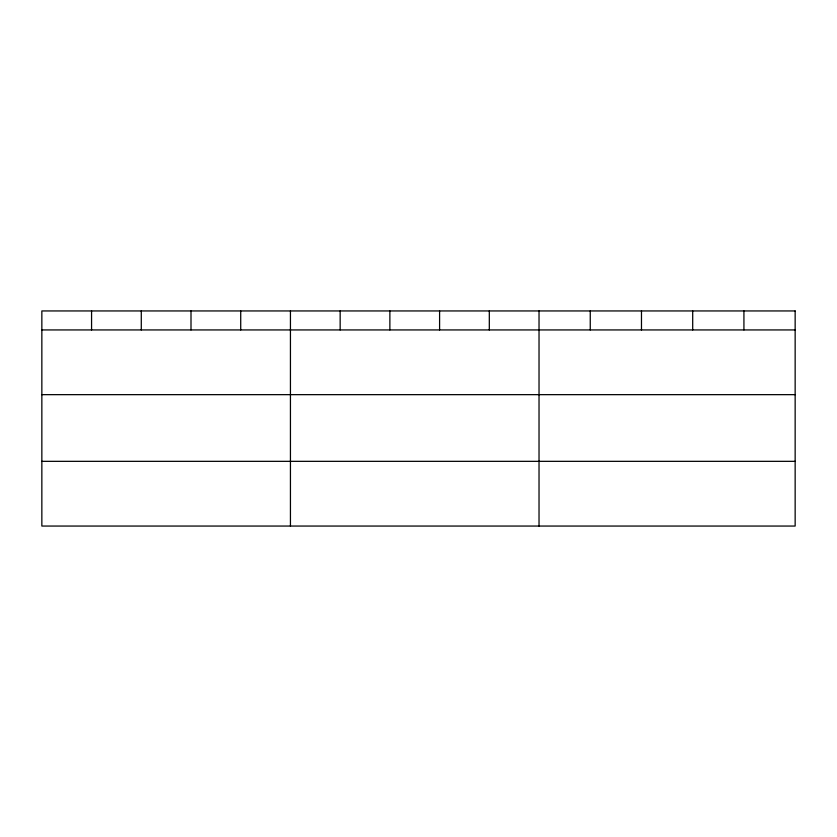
<?xml version="1.0" encoding="UTF-8"?>
<svg xmlns="http://www.w3.org/2000/svg" width="837" height="837" viewBox="0 0 837 837"><rect width="100%" height="100%" fill="white"/><g stroke="black" fill="none" stroke-linecap="round" stroke-linejoin="round"><path stroke-width="1.26" d="M41.85 329.935L795.15 329.935M41.85 394.656L795.15 394.656M41.85 461.333L795.15 461.333M743.926 310.945L743.926 329.935M692.701 310.945L692.701 329.935M641.477 310.945L641.477 329.935M590.252 310.945L590.252 329.935M539.028 310.945L539.028 526.054M489.31 310.945L489.31 329.935M439.592 310.945L439.592 329.935M389.875 310.945L389.875 329.935M340.157 310.945L340.157 329.935M290.439 310.945L290.439 526.054M240.721 310.945L240.721 329.935M191.003 310.945L191.003 329.935M141.286 310.945L141.286 329.935M91.568 310.945L91.568 329.935M795.15 310.945L41.85 310.945L41.85 526.054L795.15 526.054L795.15 310.945"/></g></svg>
